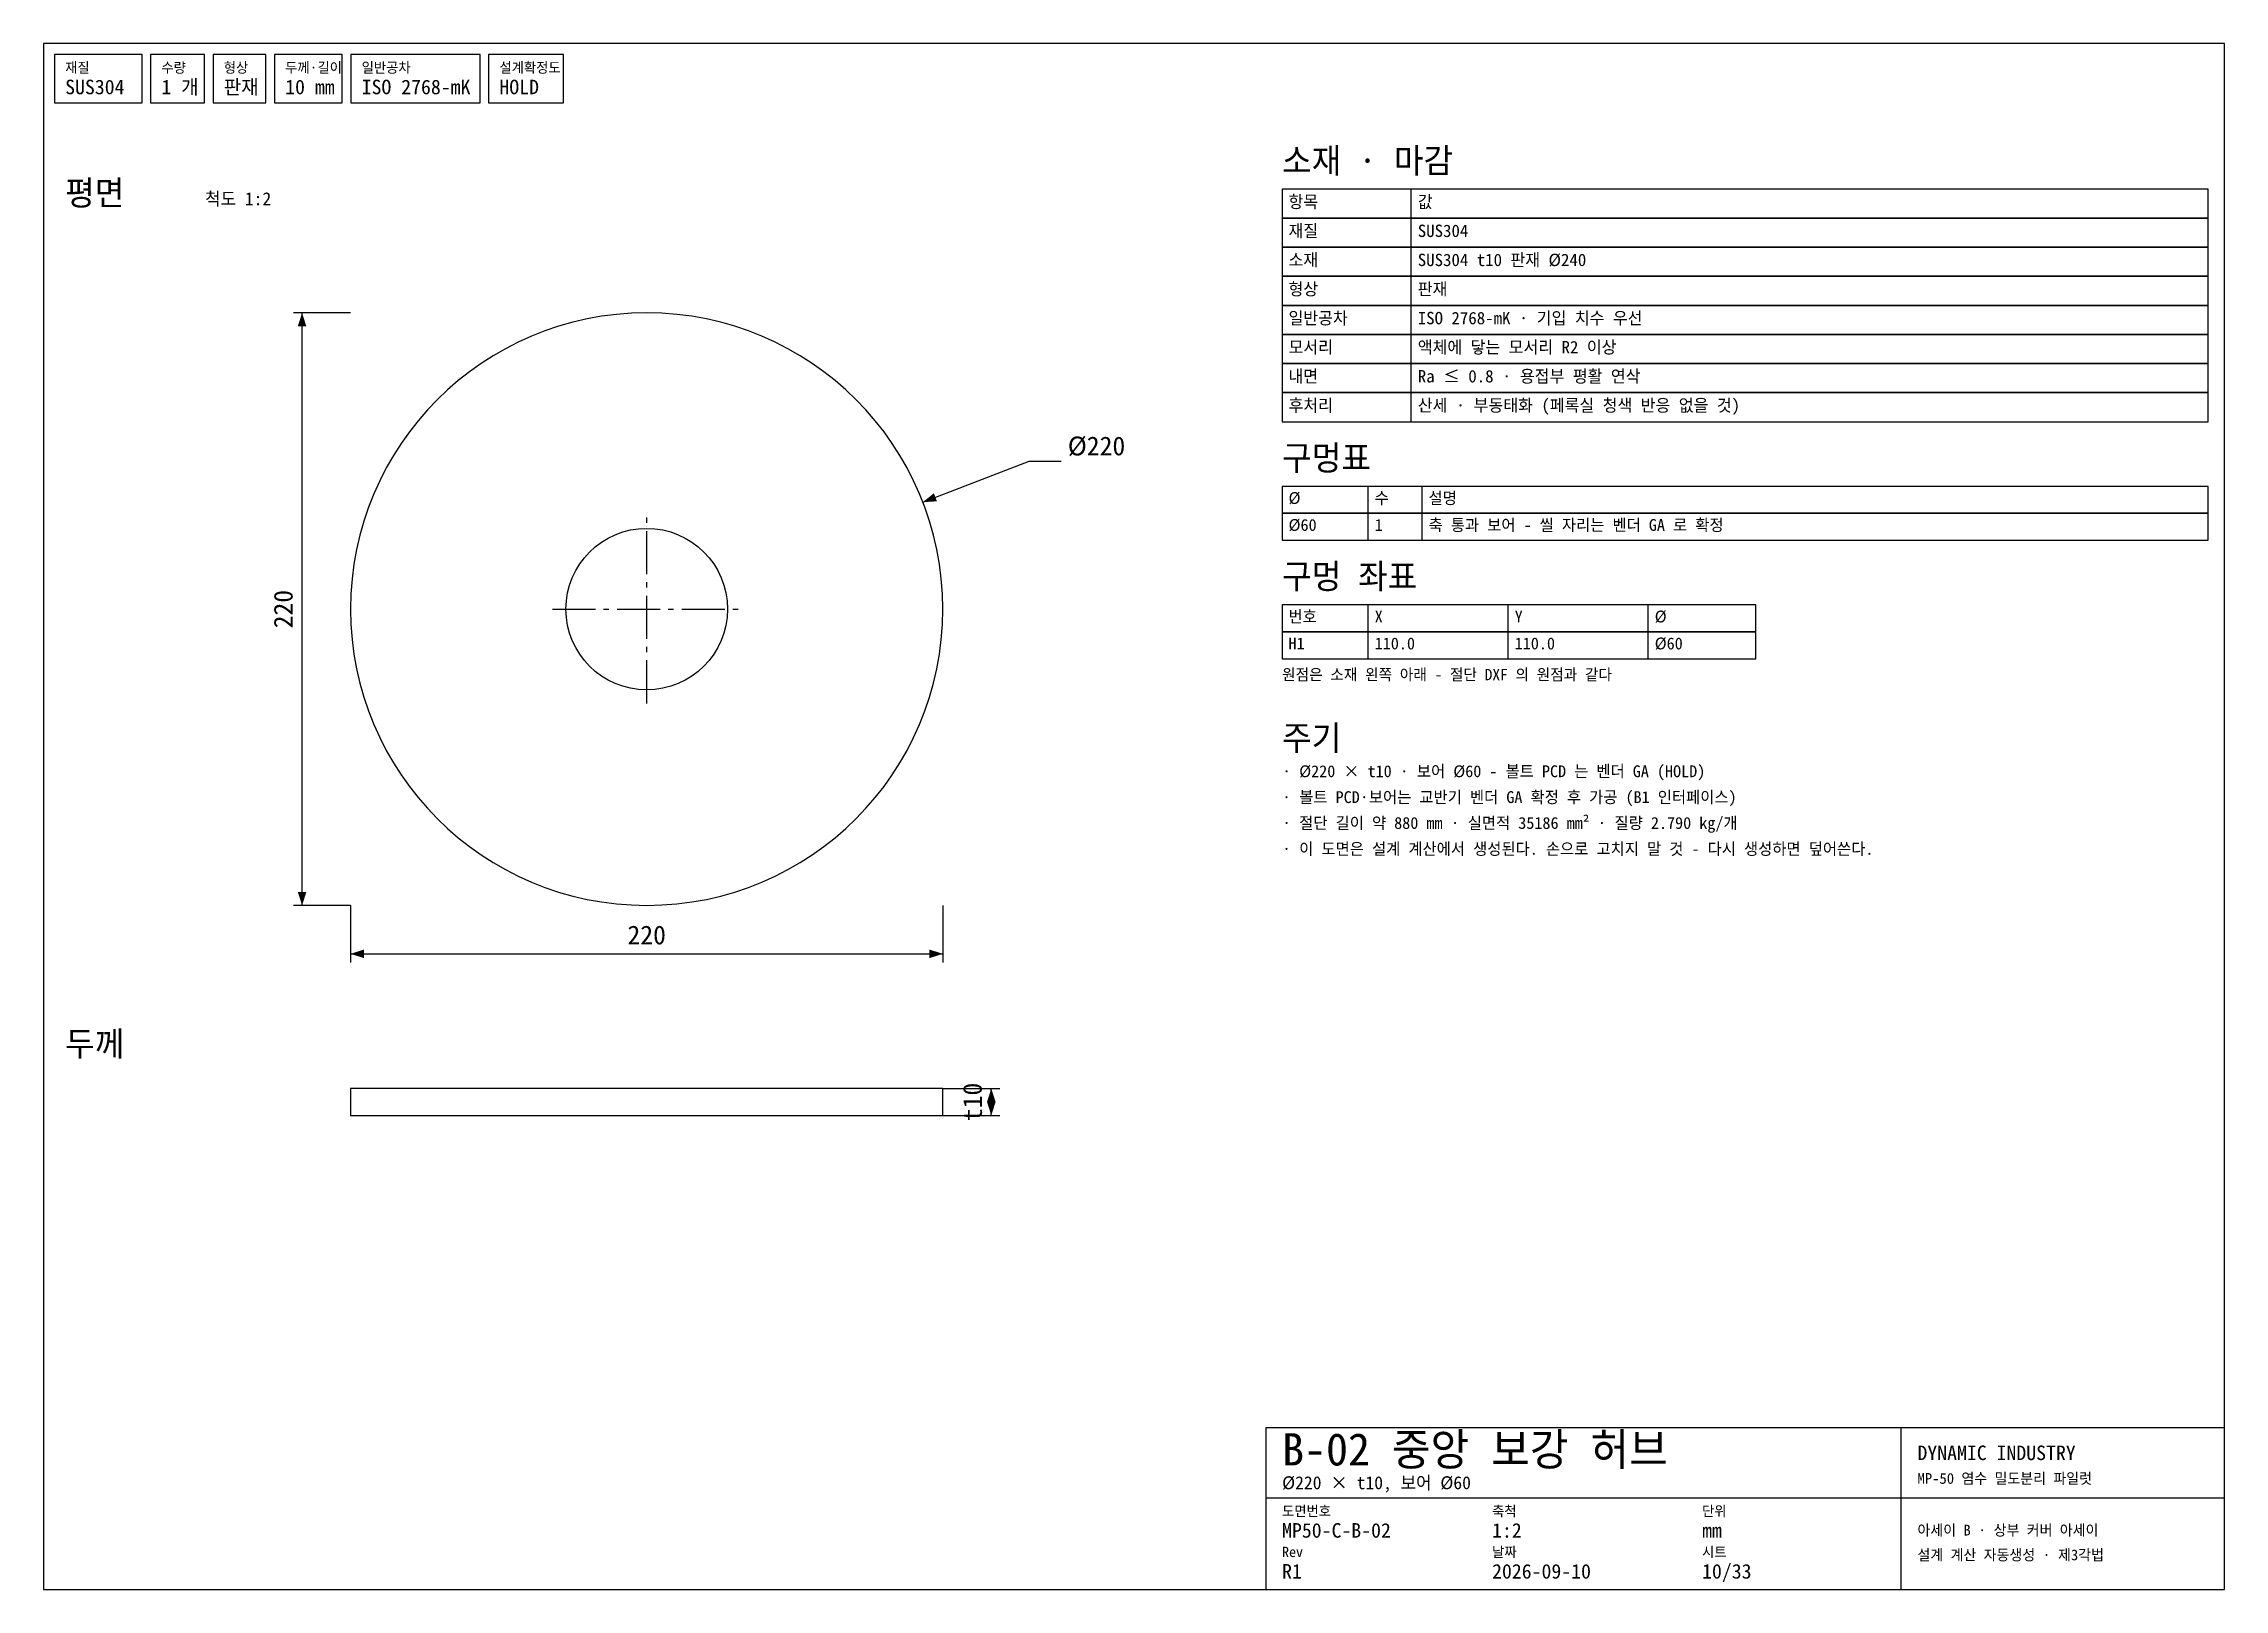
# Model space of a CAD drawing. Header units: millimetres. Extents: x 10 to 415, y 5 to 292.
import ezdxf
from ezdxf.enums import TextEntityAlignment as Align

# ---------------------------------------------------------------- set-up
doc = ezdxf.new("R2010")
doc.units = ezdxf.units.MM
doc.linetypes.add('CENTER', pattern=[12, 8, -1.5, 1, -1.5])
for name, color, linetype in [('CENTER', 2, 'CENTER'), ('CUT', 7, 'CONTINUOUS'), ('DIM', 3, 'CONTINUOUS'), ('FRAME', 7, 'CONTINUOUS'), ('HOLE', 7, 'CONTINUOUS'), ('NOTE', 8, 'CONTINUOUS'), ('TEXT', 3, 'CONTINUOUS')]:
    doc.layers.add(name, color=color, linetype=linetype)

msp = doc.modelspace()

# ---------------------------------------------------------------- linework, layer by layer
at = {"layer": 'CENTER'}
for p, q in [((122, 169.5), (122, 204.5)), ((104.5, 187), (139.5, 187))]:
    msp.add_line(p, q, dxfattribs=at)
at = {"layer": 'CUT'}
msp.add_lwpolyline([(67, 187, 1), (177, 187, 1)], format="xyb", close=True, dxfattribs=at)
msp.add_lwpolyline([(67, 93), (177, 93), (177, 98), (67, 98)], close=True, dxfattribs=at)
at = {"layer": 'DIM'}
for p, q in [((67, 242), (56.4, 242)), ((58, 132), (58, 242)), ((173.287322, 206.864808), (193, 214.5)), ((193, 214.5), (199, 214.5)), ((67, 132), (56.4, 132)), ((67, 132), (67, 121.4)), ((177, 132), (177, 121.4)), ((67, 123), (177, 123)), ((177, 98), (187.6, 98)), ((186, 93), (186, 98)), ((177, 93), (187.6, 93))]:
    msp.add_line(p, q, dxfattribs=at)
for points in [[(58, 242), (57.2, 239.5), (58.8, 239.5)], [(173.287322, 206.864808), (175.907507, 207.021756), (175.329621, 208.513751)], [(58, 132), (58.8, 134.5), (57.2, 134.5)], [(67, 123), (69.5, 122.2), (69.5, 123.8)], [(177, 123), (174.5, 123.8), (174.5, 122.2)], [(186, 98), (185.2, 95.5), (186.8, 95.5)], [(186, 93), (186.8, 95.5), (185.2, 95.5)]]:
    msp.add_solid(points, dxfattribs=at)
at = {"layer": 'FRAME'}
for p, q in [((264, 259.6), (264, 265)), ((264, 254.2), (264, 259.6)), ((264, 248.8), (264, 254.2)), ((264, 243.4), (264, 248.8)), ((264, 238), (264, 243.4)), ((264, 232.6), (264, 238)), ((264, 227.2), (264, 232.6)), ((264, 221.8), (264, 227.2)), ((256, 204.8), (256, 209.8)), ((266, 204.8), (266, 209.8)), ((256, 199.8), (256, 204.8)), ((266, 199.8), (266, 204.8)), ((256, 182.8), (256, 187.8)), ((282, 182.8), (282, 187.8)), ((308, 182.8), (308, 187.8)), ((256, 177.8), (256, 182.8)), ((282, 177.8), (282, 182.8)), ((308, 177.8), (308, 182.8)), ((355, 5), (355, 35)), ((237, 22), (415, 22))]:
    msp.add_line(p, q, dxfattribs=at)
for points in [[(10, 5), (415, 5), (415, 292), (10, 292)], [(12, 281), (28.275248, 281), (28.275248, 290), (12, 290)], [(29.875248, 281), (39.860144, 281), (39.860144, 290), (29.875248, 290)], [(41.460144, 281), (51.260144, 281), (51.260144, 290), (41.460144, 290)], [(52.860144, 281), (65.468144, 281), (65.468144, 290), (52.860144, 290)], [(67.068144, 281), (91.051568, 281), (91.051568, 290), (67.068144, 290)], [(92.651568, 281), (106.551568, 281), (106.551568, 290), (92.651568, 290)], [(240, 259.6), (412, 259.6), (412, 265), (240, 265)], [(240, 254.2), (412, 254.2), (412, 259.6), (240, 259.6)], [(240, 248.8), (412, 248.8), (412, 254.2), (240, 254.2)], [(240, 243.4), (412, 243.4), (412, 248.8), (240, 248.8)], [(240, 238), (412, 238), (412, 243.4), (240, 243.4)], [(240, 232.6), (412, 232.6), (412, 238), (240, 238)], [(240, 227.2), (412, 227.2), (412, 232.6), (240, 232.6)], [(240, 221.8), (412, 221.8), (412, 227.2), (240, 227.2)], [(240, 204.8), (412, 204.8), (412, 209.8), (240, 209.8)], [(240, 199.8), (412, 199.8), (412, 204.8), (240, 204.8)], [(240, 182.8), (328, 182.8), (328, 187.8), (240, 187.8)], [(240, 177.8), (328, 177.8), (328, 182.8), (240, 182.8)], [(237, 5), (415, 5), (415, 35), (237, 35)]]:
    msp.add_lwpolyline(points, close=True, dxfattribs=at)
at = {"layer": 'HOLE'}
msp.add_lwpolyline([(107, 187, -1), (137, 187, -1)], format="xyb", close=True, dxfattribs=at)

# ---------------------------------------------------------------- texts
at = {"layer": 'DIM'}
msp.add_text('Ø220', height=3.5, dxfattribs=at).set_placement((200.2, 215.55))
for s, p in [('220', (56.25, 187)), ('t10', (184.25, 95.5))]:
    msp.add_text(s, height=3.5, rotation=90, dxfattribs=at).set_placement(p, align=Align.CENTER)
msp.add_text('220', height=3.5, dxfattribs=at).set_placement((122, 124.75), align=Align.CENTER)
at = {"layer": 'FRAME'}
for s, height, p in [('SUS304', 2.7, (14, 282.6)), ('1 개', 2.7, (31.875248, 282.6)), ('판재', 2.7, (43.460144, 282.6)), ('10 mm', 2.7, (54.860144, 282.6)), ('ISO 2768-mK', 2.7, (69.068144, 282.6)), ('HOLD', 2.7, (94.651568, 282.6)), ('소재 · 마감', 4.6, (240, 268)), ('평면', 4.6, (14, 262)), ('항목', 2.3, (241.2, 261.495)), ('값', 2.3, (265.2, 261.495)), ('구멍표', 4.6, (240, 212.8)), ('Ø', 2.2, (241.2, 206.53)), ('수', 2.2, (257.2, 206.53)), ('설명', 2.2, (267.2, 206.53)), ('구멍 좌표', 4.6, (240, 190.8)), ('번호', 2.2, (241.2, 184.53)), ('X', 2.2, (257.2, 184.53)), ('Y', 2.2, (283.2, 184.53)), ('Ø', 2.2, (309.2, 184.53)), ('주기', 4.6, (240, 160.8)), ('두께', 4.6, (14, 104)), ('B-02 중앙 보강 허브', 6, (240, 28)), ('DYNAMIC INDUSTRY', 2.7, (358, 29))]:
    msp.add_text(s, height=height, dxfattribs=at).set_placement(p)
at = {"layer": 'NOTE'}
for s, height, p in [('원점은 소재 왼쪽 아래 - 절단 DXF 의 원점과 같다', 2.1, (240, 173.8)), ('· Ø220 × t10 · 보어 Ø60 - 볼트 PCD 는 벤더 GA (HOLD)', 2.2, (240, 155.8)), ('· 볼트 PCD·보어는 교반기 벤더 GA 확정 후 가공 (B1 인터페이스)', 2.2, (240, 151)), ('· 절단 길이 약 880 mm · 실면적 35186 mm² · 질량 2.790 kg/개', 2.2, (240, 146.2)), ('· 이 도면은 설계 계산에서 생성된다. 손으로 고치지 말 것 - 다시 생성하면 덮어쓴다.', 2.2, (240, 141.4))]:
    msp.add_text(s, height=height, dxfattribs=at).set_placement(p)
at = {"layer": 'TEXT'}
for s, height, p in [('재질', 1.9, (14, 286.6)), ('수량', 1.9, (31.875248, 286.6)), ('형상', 1.9, (43.460144, 286.6)), ('두께·길이', 1.9, (54.860144, 286.6)), ('일반공차', 1.9, (69.068144, 286.6)), ('설계확정도', 1.9, (94.651568, 286.6)), ('척도 1:2', 2.4, (40, 262)), ('재질', 2.3, (241.2, 256.095)), ('SUS304', 2.3, (265.2, 256.095)), ('소재', 2.3, (241.2, 250.695)), ('SUS304 t10 판재 Ø240', 2.3, (265.2, 250.695)), ('형상', 2.3, (241.2, 245.295)), ('판재', 2.3, (265.2, 245.295)), ('일반공차', 2.3, (241.2, 239.895)), ('ISO 2768-mK · 기입 치수 우선', 2.3, (265.2, 239.895)), ('모서리', 2.3, (241.2, 234.495)), ('액체에 닿는 모서리 R2 이상', 2.3, (265.2, 234.495)), ('내면', 2.3, (241.2, 229.095)), ('Ra ≤ 0.8 · 용접부 평활 연삭', 2.3, (265.2, 229.095)), ('후처리', 2.3, (241.2, 223.695)), ('산세 · 부동태화 (페록실 청색 반응 없을 것)', 2.3, (265.2, 223.695)), ('Ø60', 2.2, (241.2, 201.53)), ('1', 2.2, (257.2, 201.53)), ('축 통과 보어 - 씰 자리는 벤더 GA 로 확정', 2.2, (267.2, 201.53)), ('H1', 2.2, (241.2, 179.53)), ('110.0', 2.2, (257.2, 179.53)), ('110.0', 2.2, (283.2, 179.53)), ('Ø60', 2.2, (309.2, 179.53)), ('Ø220 × t10, 보어 Ø60', 2.4, (240, 23.6)), ('MP-50 염수 밀도분리 파일럿', 2, (358, 24.6)), ('도면번호', 1.9, (240, 18.6)), ('축척', 1.9, (279, 18.6)), ('단위', 1.9, (318, 18.6)), ('MP50-C-B-02', 2.7, (240, 14.6)), ('1:2', 2.7, (279, 14.6)), ('mm', 2.7, (318, 14.6)), ('아세이 B · 상부 커버 아세이', 2, (358, 15)), ('Rev', 1.9, (240, 11)), ('날짜', 1.9, (279, 11)), ('시트', 1.9, (318, 11)), ('설계 계산 자동생성 · 제3각법', 2, (358, 10.4)), ('R1', 2.7, (240, 7)), ('2026-09-10', 2.7, (279, 7)), ('10/33', 2.7, (318, 7))]:
    msp.add_text(s, height=height, dxfattribs=at).set_placement(p)

doc.saveas('drawing.dxf')
